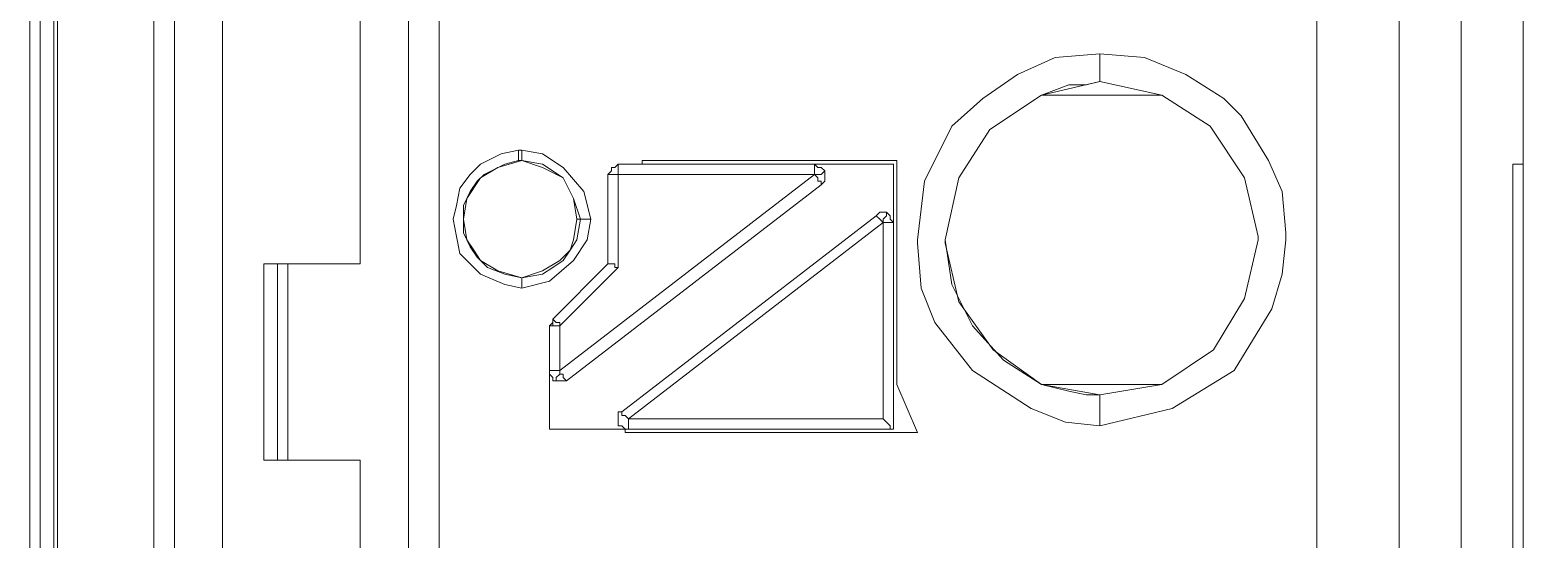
# Model space of a CAD drawing. Header units: centimetres. Extents: x -12.5 to 12.5, y -6.1 to 6.1.
# Drawn here: x -10.485 to -8.954, y 1.812 to 2.333 of the extents above; entities that cross this region are included whole.
import ezdxf

# ---------------------------------------------------------------- set-up
doc = ezdxf.new("R2010")
doc.units = ezdxf.units.CM
doc.header["$MEASUREMENT"] = 0
doc.layers.add('Camada 1', color=7, linetype='Continuous')

msp = doc.modelspace()

# ---------------------------------------------------------------- linework, layer by layer
at = {"layer": 'Camada 1', "lineweight": 9}
for points in [[(-10.48517, -3.75892), (-10.48517, -3.75892), (-10.48517, 3.74466), (-10.48517, 3.74466)], [(-10.47459, 3.72349), (-10.47459, 3.72349), (-10.47459, -3.73776), (-10.47459, -3.73776)], [(-10.45695, 3.66705), (-10.45695, 3.66705), (-10.45695, -3.68131), (-10.45695, -3.68131)], [(-10.35817, 3.66705), (-10.35817, 3.66705), (-10.35817, -3.68131), (-10.35817, -3.68131)], [(-10.337, -3.66015), (-10.337, -3.66015), (-10.337, 3.64588), (-10.337, 3.64588)], [(-10.28762, 3.64588), (-10.28762, 3.64588), (-10.28762, -3.66015), (-10.28762, -3.66015)], [(-10.1465, 2.94385), (-10.1465, 2.94385), (-10.1465, 2.09366), (-10.1465, 2.09366)], [(-10.1465, 2.94385), (-10.1465, 2.94385), (-10.1465, 2.18891), (-10.1465, 2.18891)], [(-8.95412, -0.22762), (-8.95412, -0.22762), (-8.95412, 2.94385), (-8.95412, 2.94385)], [(-8.95412, -0.22762), (-8.95412, -0.22762), (-8.95412, 2.94385), (-8.95412, 2.94385)], [(-9.16578, 2.91916), (-9.16578, 2.91916), (-9.16578, -0.21703), (-9.16578, -0.21703)], [(-10.46048, 2.44291), (-10.46048, 2.44291), (-10.46048, 1.54333), (-10.46048, 1.54333)], [(-10.09712, 2.41822), (-10.09712, 2.41822), (-10.09712, -0.21703), (-10.09712, -0.21703)], [(-10.06537, -0.21703), (-10.06537, -0.21703), (-10.06537, 2.41822), (-10.06537, 2.41822)], [(-9.08112, 2.41822), (-9.08112, 2.41822), (-9.08112, 1.9208), (-9.08112, 1.9208)], [(-9.01762, 2.41822), (-9.01762, 2.41822), (-9.01762, -0.21703), (-9.01762, -0.21703)], [(-9.01762, 2.01958), (-9.01762, 2.01958), (-9.01762, 2.41822), (-9.01762, 2.41822)], [(-9.32453, 2.26652), (-9.32453, 2.26652), (-9.448, 2.26652), (-9.448, 2.26652)], [(-9.98423, 2.19949), (-9.98423, 2.19949), (-9.9807, 2.19949), (-9.9807, 2.19949)], [(-9.9807, 2.19949), (-9.9807, 2.19949), (-9.9807, 2.19949), (-9.9807, 2.19949)], [(-9.88192, 2.19597), (-9.88192, 2.19597), (-9.88192, 2.19244), (-9.88192, 2.19244)], [(-9.68084, 2.19597), (-9.68084, 2.19597), (-9.88192, 2.19597), (-9.88192, 2.19597)], [(-9.59617, 2.19949), (-9.59617, 2.19949), (-9.85723, 2.19949), (-9.85723, 2.19949)], [(-9.85723, 2.19949), (-9.85723, 2.19949), (-9.85723, 2.19597), (-9.85723, 2.19597)], [(-9.85723, 2.19949), (-9.85723, 2.19949), (-9.85723, 2.19597), (-9.85723, 2.19597)], [(-9.68084, 2.19597), (-9.68084, 2.19597), (-9.5997, 2.19597), (-9.5997, 2.19597)], [(-9.5997, 2.19597), (-9.5997, 2.19597), (-9.5997, 2.13599), (-9.5997, 2.13599)], [(-9.5997, 2.19597), (-9.5997, 2.19597), (-9.5997, 1.92433), (-9.5997, 1.92433)], [(-9.59617, 1.97019), (-9.59617, 1.97019), (-9.59617, 2.19949), (-9.59617, 2.19949)], [(-8.9647, 2.19597), (-8.9647, 2.19597), (-8.95412, 2.19597), (-8.95412, 2.19597)], [(-8.9647, 1.66327), (-8.9647, 1.66327), (-8.9647, 2.19597), (-8.9647, 2.19597)], [(-10.1465, 2.18891), (-10.1465, 2.18891), (-10.1465, 2.09366), (-10.1465, 2.09366)], [(-9.68084, 2.18538), (-9.68084, 2.18538), (-9.94189, 1.9843), (-9.94189, 1.9843)], [(-9.93484, 1.97372), (-9.93484, 1.97372), (-9.67378, 2.1748), (-9.67378, 2.1748)], [(-9.93484, 1.97372), (-9.93484, 1.97372), (-9.67378, 2.1748), (-9.67378, 2.1748)], [(-9.8925, 2.18538), (-9.8925, 2.18538), (-9.8925, 2.09366), (-9.8925, 2.09366)], [(-9.88192, 2.09013), (-9.88192, 2.09013), (-9.88192, 2.18538), (-9.88192, 2.18538)], [(-9.88192, 2.18538), (-9.88192, 2.18538), (-9.68084, 2.18538), (-9.68084, 2.18538)], [(-10.04067, 2.13952), (-10.04067, 2.13952), (-10.04067, 2.13952), (-10.04067, 2.13952)], [(-9.92425, 2.13952), (-9.92425, 2.13952), (-9.92073, 2.13952), (-9.92073, 2.13952)], [(-9.61734, 2.14305), (-9.61734, 2.14305), (-9.87839, 1.94197), (-9.87839, 1.94197)], [(-9.87134, 1.93491), (-9.87134, 1.93491), (-9.61028, 2.13599), (-9.61028, 2.13599)], [(-9.61028, 2.13599), (-9.61028, 2.13599), (-9.61028, 1.93491), (-9.61028, 1.93491)], [(-9.5997, 2.13599), (-9.5997, 2.13599), (-9.5997, 1.92433), (-9.5997, 1.92433)], [(-9.5997, 2.13599), (-9.5997, 2.13599), (-9.5997, 2.13599), (-9.5997, 2.13599)], [(-9.54678, 2.11483), (-9.54678, 2.11483), (-9.54678, 2.11836), (-9.54678, 2.11836)], [(-9.54678, 2.11836), (-9.54678, 2.11836), (-9.54678, 2.11836), (-9.54678, 2.11836)], [(-9.22575, 2.12188), (-9.22575, 2.12188), (-9.22575, 2.11836), (-9.22575, 2.11836)], [(-10.1465, 2.09366), (-10.1465, 2.09366), (-10.24528, 2.09366), (-10.24528, 2.09366)], [(-10.24528, 1.89258), (-10.24528, 1.89258), (-10.24528, 2.09366), (-10.24528, 2.09366)], [(-10.23117, 1.89258), (-10.23117, 1.89258), (-10.23117, 2.09366), (-10.23117, 2.09366)], [(-10.22059, 1.89258), (-10.22059, 1.89258), (-10.22059, 2.09366), (-10.22059, 2.09366)], [(-10.1465, 2.09366), (-10.1465, 2.09366), (-10.1465, 2.09366), (-10.1465, 2.09366)], [(-9.8925, 2.09366), (-9.8925, 2.09366), (-9.94895, 2.03722), (-9.94895, 2.03722)], [(-9.94189, 2.03016), (-9.94189, 2.03016), (-9.88192, 2.09013), (-9.88192, 2.09013)], [(-9.9807, 2.07955), (-9.9807, 2.07955), (-9.9807, 2.07955), (-9.9807, 2.07955)], [(-9.94895, 2.03722), (-9.94895, 2.03722), (-9.94895, 2.03722), (-9.94895, 2.03722)], [(-9.95248, 2.03016), (-9.95248, 2.03016), (-9.95248, 1.9843), (-9.95248, 1.9843)], [(-9.94189, 1.9843), (-9.94189, 1.9843), (-9.94189, 2.03016), (-9.94189, 2.03016)], [(-9.95248, 1.92433), (-9.95248, 1.92433), (-9.95248, 1.9843), (-9.95248, 1.9843)], [(-9.575, 1.9208), (-9.575, 1.9208), (-9.59617, 1.97019), (-9.59617, 1.97019)], [(-9.448, 1.97019), (-9.448, 1.97019), (-9.32453, 1.97019), (-9.32453, 1.97019)], [(-9.88192, 1.93138), (-9.88192, 1.93138), (-9.88192, 1.93491), (-9.88192, 1.93491)], [(-9.61028, 1.93491), (-9.61028, 1.93491), (-9.87134, 1.93491), (-9.87134, 1.93491)], [(-9.87134, 1.92433), (-9.87134, 1.92433), (-9.95248, 1.92433), (-9.95248, 1.92433)], [(-9.87487, 1.92433), (-9.87487, 1.92433), (-9.87487, 1.9208), (-9.87487, 1.9208)], [(-9.87487, 1.92433), (-9.87487, 1.92433), (-9.87487, 1.9208), (-9.87487, 1.9208)], [(-9.87487, 1.9208), (-9.87487, 1.9208), (-9.575, 1.9208), (-9.575, 1.9208)], [(-9.5997, 1.92433), (-9.5997, 1.92433), (-9.87134, 1.92433), (-9.87134, 1.92433)], [(-9.08112, 1.9208), (-9.08112, 1.9208), (-9.08112, 1.41986), (-9.08112, 1.41986)], [(-9.01762, 1.51863), (-9.01762, 1.51863), (-9.01762, 1.9208), (-9.01762, 1.9208)], [(-10.1465, 1.89258), (-10.1465, 1.89258), (-10.24528, 1.89258), (-10.24528, 1.89258)], [(-10.1465, 1.89258), (-10.1465, 1.89258), (-10.1465, -0.22762), (-10.1465, -0.22762)], [(-10.1465, 1.89258), (-10.1465, 1.89258), (-10.1465, 1.80438), (-10.1465, 1.80438)], [(-10.1465, 1.89258), (-10.1465, 1.89258), (-10.1465, 1.89258), (-10.1465, 1.89258)]]:
    msp.add_open_spline(points, degree=3, dxfattribs=at)
for points, knots in [([(-9.38803, 2.30885), (-9.38803, 2.30885), (-9.43389, 2.30533), (-9.43389, 2.30533), (-9.43389, 2.30533), (-9.4727, 2.28769), (-9.4727, 2.28769), (-9.4727, 2.28769), (-9.50798, 2.26299), (-9.50798, 2.26299), (-9.50798, 2.26299), (-9.53973, 2.23477), (-9.53973, 2.23477), (-9.53973, 2.23477), (-9.56795, 2.17833), (-9.56795, 2.17833), (-9.56795, 2.17833), (-9.575, 2.11836), (-9.575, 2.11836)], [0, 0, 0, 0, 0.1666667, 0.1666667, 0.1666667, 0.3333333, 0.3333333, 0.3333333, 0.5, 0.5, 0.5, 0.6666667, 0.6666667, 0.6666667, 0.8333333, 0.8333333, 0.8333333, 1, 1, 1, 1]), ([(-9.19753, 2.12541), (-9.19753, 2.12541), (-9.20106, 2.16774), (-9.20106, 2.16774), (-9.20106, 2.16774), (-9.21517, 2.19949), (-9.21517, 2.19949), (-9.21517, 2.19949), (-9.24339, 2.24535), (-9.24339, 2.24535), (-9.24339, 2.24535), (-9.26103, 2.26299), (-9.26103, 2.26299), (-9.26103, 2.26299), (-9.29984, 2.28769), (-9.29984, 2.28769), (-9.29984, 2.28769), (-9.34217, 2.30533), (-9.34217, 2.30533), (-9.34217, 2.30533), (-9.38803, 2.30885), (-9.38803, 2.30885)], [0, 0, 0, 0, 0.1428571, 0.1428571, 0.1428571, 0.2857143, 0.2857143, 0.2857143, 0.4285714, 0.4285714, 0.4285714, 0.5714286, 0.5714286, 0.5714286, 0.7142857, 0.7142857, 0.7142857, 0.8571429, 0.8571429, 0.8571429, 1, 1, 1, 1]), ([(-9.38803, 2.30885), (-9.38803, 2.30885), (-9.38803, 2.30533), (-9.38803, 2.30533), (-9.38803, 2.30533), (-9.38803, 2.29827), (-9.38803, 2.29827), (-9.38803, 2.29827), (-9.38803, 2.29122), (-9.38803, 2.29122), (-9.38803, 2.29122), (-9.38803, 2.28769), (-9.38803, 2.28769), (-9.38803, 2.28769), (-9.38803, 2.28416), (-9.38803, 2.28416), (-9.38803, 2.28416), (-9.38803, 2.28063), (-9.38803, 2.28063)], [0, 0, 0, 0, 0.1666667, 0.1666667, 0.1666667, 0.3333333, 0.3333333, 0.3333333, 0.5, 0.5, 0.5, 0.6666667, 0.6666667, 0.6666667, 0.8333333, 0.8333333, 0.8333333, 1, 1, 1, 1]), ([(-9.54678, 2.11836), (-9.54678, 2.11836), (-9.53267, 2.18186), (-9.53267, 2.18186), (-9.53267, 2.18186), (-9.50092, 2.23124), (-9.50092, 2.23124), (-9.50092, 2.23124), (-9.448, 2.26652), (-9.448, 2.26652), (-9.448, 2.26652), (-9.38803, 2.28063), (-9.38803, 2.28063)], [0, 0, 0, 0, 0.25, 0.25, 0.25, 0.5, 0.5, 0.5, 0.75, 0.75, 0.75, 1, 1, 1, 1]), ([(-9.38803, 2.28063), (-9.38803, 2.28063), (-9.40214, 2.27711), (-9.40214, 2.27711), (-9.40214, 2.27711), (-9.41978, 2.27711), (-9.41978, 2.27711), (-9.41978, 2.27711), (-9.448, 2.26652), (-9.448, 2.26652)], [0, 0, 0, 0, 0.3333333, 0.3333333, 0.3333333, 0.6666667, 0.6666667, 0.6666667, 1, 1, 1, 1]), ([(-9.38803, 2.28063), (-9.38803, 2.28063), (-9.32453, 2.26652), (-9.32453, 2.26652), (-9.32453, 2.26652), (-9.27514, 2.23477), (-9.27514, 2.23477), (-9.27514, 2.23477), (-9.23987, 2.18186), (-9.23987, 2.18186), (-9.23987, 2.18186), (-9.22575, 2.12188), (-9.22575, 2.12188)], [0, 0, 0, 0, 0.25, 0.25, 0.25, 0.5, 0.5, 0.5, 0.75, 0.75, 0.75, 1, 1, 1, 1]), ([(-9.98423, 2.21008), (-9.98423, 2.21008), (-10.00187, 2.20655), (-10.00187, 2.20655), (-10.00187, 2.20655), (-10.02303, 2.19597), (-10.02303, 2.19597), (-10.02303, 2.19597), (-10.03362, 2.18538), (-10.03362, 2.18538), (-10.03362, 2.18538), (-10.0442, 2.17127), (-10.0442, 2.17127), (-10.0442, 2.17127), (-10.04773, 2.15363), (-10.04773, 2.15363), (-10.04773, 2.15363), (-10.05125, 2.13952), (-10.05125, 2.13952), (-10.05125, 2.13952), (-10.04773, 2.12188), (-10.04773, 2.12188), (-10.04773, 2.12188), (-10.0442, 2.10424), (-10.0442, 2.10424), (-10.0442, 2.10424), (-10.03362, 2.09366), (-10.03362, 2.09366), (-10.03362, 2.09366), (-10.02303, 2.08308), (-10.02303, 2.08308), (-10.02303, 2.08308), (-9.99834, 2.07249), (-9.99834, 2.07249), (-9.99834, 2.07249), (-9.9807, 2.06897), (-9.9807, 2.06897)], [0, 0, 0, 0, 0.0833333, 0.0833333, 0.0833333, 0.1666667, 0.1666667, 0.1666667, 0.25, 0.25, 0.25, 0.3333333, 0.3333333, 0.3333333, 0.4166667, 0.4166667, 0.4166667, 0.5, 0.5, 0.5, 0.5833333, 0.5833333, 0.5833333, 0.6666667, 0.6666667, 0.6666667, 0.75, 0.75, 0.75, 0.8333333, 0.8333333, 0.8333333, 0.9166667, 0.9166667, 0.9166667, 1, 1, 1, 1]), ([(-9.98423, 2.19949), (-9.98423, 2.19949), (-9.98423, 2.19949), (-9.98423, 2.19949), (-9.98423, 2.19949), (-9.98423, 2.20302), (-9.98423, 2.20302), (-9.98423, 2.20302), (-9.98423, 2.20655), (-9.98423, 2.20655), (-9.98423, 2.20655), (-9.98423, 2.21008), (-9.98423, 2.21008)], [0, 0, 0, 0, 0.25, 0.25, 0.25, 0.5, 0.5, 0.5, 0.75, 0.75, 0.75, 1, 1, 1, 1]), ([(-9.9807, 2.21008), (-9.9807, 2.21008), (-9.9807, 2.21008), (-9.9807, 2.21008), (-9.9807, 2.21008), (-9.98423, 2.21008), (-9.98423, 2.21008)], [0, 0, 0, 0, 0.5, 0.5, 0.5, 1, 1, 1, 1]), ([(-9.91014, 2.13952), (-9.91014, 2.13952), (-9.9172, 2.16774), (-9.9172, 2.16774), (-9.9172, 2.16774), (-9.93837, 2.19244), (-9.93837, 2.19244), (-9.93837, 2.19244), (-9.95953, 2.20655), (-9.95953, 2.20655), (-9.95953, 2.20655), (-9.9807, 2.21008), (-9.9807, 2.21008)], [0, 0, 0, 0, 0.25, 0.25, 0.25, 0.5, 0.5, 0.5, 0.75, 0.75, 0.75, 1, 1, 1, 1]), ([(-9.9807, 2.21008), (-9.9807, 2.21008), (-9.9807, 2.20655), (-9.9807, 2.20655), (-9.9807, 2.20655), (-9.9807, 2.20302), (-9.9807, 2.20302), (-9.9807, 2.20302), (-9.9807, 2.19949), (-9.9807, 2.19949)], [0, 0, 0, 0, 0.3333333, 0.3333333, 0.3333333, 0.6666667, 0.6666667, 0.6666667, 1, 1, 1, 1]), ([(-10.04067, 2.13952), (-10.04067, 2.13952), (-10.04067, 2.15363), (-10.04067, 2.15363), (-10.04067, 2.15363), (-10.03362, 2.16774), (-10.03362, 2.16774), (-10.03362, 2.16774), (-10.02656, 2.17833), (-10.02656, 2.17833), (-10.02656, 2.17833), (-10.0195, 2.18538), (-10.0195, 2.18538), (-10.0195, 2.18538), (-9.99834, 2.19597), (-9.99834, 2.19597), (-9.99834, 2.19597), (-9.98423, 2.19949), (-9.98423, 2.19949)], [0, 0, 0, 0, 0.1666667, 0.1666667, 0.1666667, 0.3333333, 0.3333333, 0.3333333, 0.5, 0.5, 0.5, 0.6666667, 0.6666667, 0.6666667, 0.8333333, 0.8333333, 0.8333333, 1, 1, 1, 1]), ([(-9.9807, 2.19949), (-9.9807, 2.19949), (-10.00539, 2.19244), (-10.00539, 2.19244), (-10.00539, 2.19244), (-10.02303, 2.18186), (-10.02303, 2.18186), (-10.02303, 2.18186), (-10.03714, 2.16069), (-10.03714, 2.16069), (-10.03714, 2.16069), (-10.04067, 2.13952), (-10.04067, 2.13952)], [0, 0, 0, 0, 0.25, 0.25, 0.25, 0.5, 0.5, 0.5, 0.75, 0.75, 0.75, 1, 1, 1, 1]), ([(-9.9807, 2.19949), (-9.9807, 2.19949), (-9.95953, 2.19597), (-9.95953, 2.19597), (-9.95953, 2.19597), (-9.93837, 2.18186), (-9.93837, 2.18186), (-9.93837, 2.18186), (-9.92778, 2.16069), (-9.92778, 2.16069), (-9.92778, 2.16069), (-9.92073, 2.13952), (-9.92073, 2.13952)], [0, 0, 0, 0, 0.25, 0.25, 0.25, 0.5, 0.5, 0.5, 0.75, 0.75, 0.75, 1, 1, 1, 1]), ([(-9.92425, 2.13952), (-9.92425, 2.13952), (-9.92778, 2.16069), (-9.92778, 2.16069), (-9.92778, 2.16069), (-9.93837, 2.18186), (-9.93837, 2.18186), (-9.93837, 2.18186), (-9.95953, 2.19244), (-9.95953, 2.19244), (-9.95953, 2.19244), (-9.9807, 2.19949), (-9.9807, 2.19949)], [0, 0, 0, 0, 0.25, 0.25, 0.25, 0.5, 0.5, 0.5, 0.75, 0.75, 0.75, 1, 1, 1, 1]), ([(-9.8925, 2.18538), (-9.8925, 2.18538), (-9.88898, 2.18891), (-9.88898, 2.18891), (-9.88898, 2.18891), (-9.88898, 2.19244), (-9.88898, 2.19244), (-9.88898, 2.19244), (-9.88545, 2.19244), (-9.88545, 2.19244), (-9.88545, 2.19244), (-9.88192, 2.19597), (-9.88192, 2.19597)], [0, 0, 0, 0, 0.25, 0.25, 0.25, 0.5, 0.5, 0.5, 0.75, 0.75, 0.75, 1, 1, 1, 1]), ([(-9.88192, 2.19244), (-9.88192, 2.19244), (-9.88192, 2.18891), (-9.88192, 2.18891), (-9.88192, 2.18891), (-9.88192, 2.18538), (-9.88192, 2.18538)], [0, 0, 0, 0, 0.5, 0.5, 0.5, 1, 1, 1, 1]), ([(-9.68084, 2.18538), (-9.68084, 2.18538), (-9.68084, 2.18891), (-9.68084, 2.18891), (-9.68084, 2.18891), (-9.68084, 2.19244), (-9.68084, 2.19244), (-9.68084, 2.19244), (-9.68084, 2.19597), (-9.68084, 2.19597)], [0, 0, 0, 0, 0.3333333, 0.3333333, 0.3333333, 0.6666667, 0.6666667, 0.6666667, 1, 1, 1, 1]), ([(-9.68084, 2.19597), (-9.68084, 2.19597), (-9.67731, 2.19244), (-9.67731, 2.19244), (-9.67731, 2.19244), (-9.67378, 2.19244), (-9.67378, 2.19244), (-9.67378, 2.19244), (-9.67025, 2.18891), (-9.67025, 2.18891)], [0, 0, 0, 0, 0.3333333, 0.3333333, 0.3333333, 0.6666667, 0.6666667, 0.6666667, 1, 1, 1, 1]), ([(-9.8925, 2.18538), (-9.8925, 2.18538), (-9.88898, 2.18538), (-9.88898, 2.18538), (-9.88898, 2.18538), (-9.88545, 2.18538), (-9.88545, 2.18538), (-9.88545, 2.18538), (-9.88192, 2.18538), (-9.88192, 2.18538)], [0, 0, 0, 0, 0.3333333, 0.3333333, 0.3333333, 0.6666667, 0.6666667, 0.6666667, 1, 1, 1, 1]), ([(-9.67025, 2.18891), (-9.67025, 2.18891), (-9.67025, 2.18891), (-9.67025, 2.18891), (-9.67025, 2.18891), (-9.67378, 2.18538), (-9.67378, 2.18538), (-9.67378, 2.18538), (-9.67731, 2.18538), (-9.67731, 2.18538), (-9.67731, 2.18538), (-9.68084, 2.18538), (-9.68084, 2.18538)], [0, 0, 0, 0, 0.25, 0.25, 0.25, 0.5, 0.5, 0.5, 0.75, 0.75, 0.75, 1, 1, 1, 1]), ([(-9.68084, 2.18538), (-9.68084, 2.18538), (-9.67731, 2.18186), (-9.67731, 2.18186), (-9.67731, 2.18186), (-9.67731, 2.17833), (-9.67731, 2.17833), (-9.67731, 2.17833), (-9.67378, 2.17833), (-9.67378, 2.17833), (-9.67378, 2.17833), (-9.67378, 2.1748), (-9.67378, 2.1748)], [0, 0, 0, 0, 0.25, 0.25, 0.25, 0.5, 0.5, 0.5, 0.75, 0.75, 0.75, 1, 1, 1, 1]), ([(-9.67025, 2.18891), (-9.67025, 2.18891), (-9.67025, 2.18538), (-9.67025, 2.18538), (-9.67025, 2.18538), (-9.67025, 2.18186), (-9.67025, 2.18186), (-9.67025, 2.18186), (-9.67025, 2.17833), (-9.67025, 2.17833), (-9.67025, 2.17833), (-9.67378, 2.1748), (-9.67378, 2.1748)], [0, 0, 0, 0, 0.25, 0.25, 0.25, 0.5, 0.5, 0.5, 0.75, 0.75, 0.75, 1, 1, 1, 1]), ([(-9.61734, 2.14305), (-9.61734, 2.14305), (-9.61381, 2.14658), (-9.61381, 2.14658), (-9.61381, 2.14658), (-9.61028, 2.14658), (-9.61028, 2.14658), (-9.61028, 2.14658), (-9.60675, 2.14658), (-9.60675, 2.14658)], [0, 0, 0, 0, 0.3333333, 0.3333333, 0.3333333, 0.6666667, 0.6666667, 0.6666667, 1, 1, 1, 1]), ([(-9.60675, 2.14658), (-9.60675, 2.14658), (-9.60675, 2.14658), (-9.60675, 2.14658), (-9.60675, 2.14658), (-9.60675, 2.14305), (-9.60675, 2.14305), (-9.60675, 2.14305), (-9.61028, 2.13952), (-9.61028, 2.13952), (-9.61028, 2.13952), (-9.61028, 2.13599), (-9.61028, 2.13599)], [0, 0, 0, 0, 0.25, 0.25, 0.25, 0.5, 0.5, 0.5, 0.75, 0.75, 0.75, 1, 1, 1, 1]), ([(-9.5997, 2.13599), (-9.5997, 2.13599), (-9.60323, 2.13952), (-9.60323, 2.13952), (-9.60323, 2.13952), (-9.60323, 2.14305), (-9.60323, 2.14305), (-9.60323, 2.14305), (-9.60675, 2.14658), (-9.60675, 2.14658), (-9.60675, 2.14658), (-9.61028, 2.14658), (-9.61028, 2.14658)], [0, 0, 0, 0, 0.25, 0.25, 0.25, 0.5, 0.5, 0.5, 0.75, 0.75, 0.75, 1, 1, 1, 1]), ([(-9.60675, 2.14658), (-9.60675, 2.14658), (-9.60323, 2.14305), (-9.60323, 2.14305), (-9.60323, 2.14305), (-9.60323, 2.13952), (-9.60323, 2.13952), (-9.60323, 2.13952), (-9.5997, 2.13599), (-9.5997, 2.13599)], [0, 0, 0, 0, 0.3333333, 0.3333333, 0.3333333, 0.6666667, 0.6666667, 0.6666667, 1, 1, 1, 1]), ([(-9.9807, 2.07955), (-9.9807, 2.07955), (-9.99834, 2.08308), (-9.99834, 2.08308), (-9.99834, 2.08308), (-10.01598, 2.09013), (-10.01598, 2.09013), (-10.01598, 2.09013), (-10.02656, 2.10072), (-10.02656, 2.10072), (-10.02656, 2.10072), (-10.03362, 2.1113), (-10.03362, 2.1113), (-10.03362, 2.1113), (-10.04067, 2.12541), (-10.04067, 2.12541), (-10.04067, 2.12541), (-10.04067, 2.13952), (-10.04067, 2.13952)], [0, 0, 0, 0, 0.1666667, 0.1666667, 0.1666667, 0.3333333, 0.3333333, 0.3333333, 0.5, 0.5, 0.5, 0.6666667, 0.6666667, 0.6666667, 0.8333333, 0.8333333, 0.8333333, 1, 1, 1, 1]), ([(-10.04067, 2.13952), (-10.04067, 2.13952), (-10.03714, 2.11836), (-10.03714, 2.11836), (-10.03714, 2.11836), (-10.03009, 2.10777), (-10.03009, 2.10777), (-10.03009, 2.10777), (-10.02303, 2.09719), (-10.02303, 2.09719), (-10.02303, 2.09719), (-10.00539, 2.0866), (-10.00539, 2.0866), (-10.00539, 2.0866), (-9.9807, 2.07955), (-9.9807, 2.07955), (-9.9807, 2.07955), (-9.95953, 2.0866), (-9.95953, 2.0866), (-9.95953, 2.0866), (-9.94189, 2.09719), (-9.94189, 2.09719), (-9.94189, 2.09719), (-9.93131, 2.10777), (-9.93131, 2.10777), (-9.93131, 2.10777), (-9.92778, 2.11836), (-9.92778, 2.11836), (-9.92778, 2.11836), (-9.92425, 2.13952), (-9.92425, 2.13952)], [0, 0, 0, 0, 0.1, 0.1, 0.1, 0.2, 0.2, 0.2, 0.3, 0.3, 0.3, 0.4, 0.4, 0.4, 0.5, 0.5, 0.5, 0.6, 0.6, 0.6, 0.7, 0.7, 0.7, 0.8, 0.8, 0.8, 0.9, 0.9, 0.9, 1, 1, 1, 1]), ([(-9.9807, 2.06897), (-9.9807, 2.06897), (-9.95248, 2.07602), (-9.95248, 2.07602), (-9.95248, 2.07602), (-9.92778, 2.09719), (-9.92778, 2.09719), (-9.92778, 2.09719), (-9.91367, 2.11836), (-9.91367, 2.11836), (-9.91367, 2.11836), (-9.91014, 2.13952), (-9.91014, 2.13952)], [0, 0, 0, 0, 0.25, 0.25, 0.25, 0.5, 0.5, 0.5, 0.75, 0.75, 0.75, 1, 1, 1, 1]), ([(-9.92073, 2.13952), (-9.92073, 2.13952), (-9.92425, 2.11836), (-9.92425, 2.11836), (-9.92425, 2.11836), (-9.93131, 2.10777), (-9.93131, 2.10777), (-9.93131, 2.10777), (-9.93837, 2.09719), (-9.93837, 2.09719), (-9.93837, 2.09719), (-9.94895, 2.09013), (-9.94895, 2.09013), (-9.94895, 2.09013), (-9.95953, 2.08308), (-9.95953, 2.08308), (-9.95953, 2.08308), (-9.9807, 2.07955), (-9.9807, 2.07955)], [0, 0, 0, 0, 0.1666667, 0.1666667, 0.1666667, 0.3333333, 0.3333333, 0.3333333, 0.5, 0.5, 0.5, 0.6666667, 0.6666667, 0.6666667, 0.8333333, 0.8333333, 0.8333333, 1, 1, 1, 1]), ([(-9.92073, 2.13952), (-9.92073, 2.13952), (-9.92073, 2.13952), (-9.92073, 2.13952), (-9.92073, 2.13952), (-9.9172, 2.13952), (-9.9172, 2.13952), (-9.9172, 2.13952), (-9.91367, 2.13952), (-9.91367, 2.13952), (-9.91367, 2.13952), (-9.91014, 2.13952), (-9.91014, 2.13952)], [0, 0, 0, 0, 0.25, 0.25, 0.25, 0.5, 0.5, 0.5, 0.75, 0.75, 0.75, 1, 1, 1, 1]), ([(-9.61734, 2.14305), (-9.61734, 2.14305), (-9.61734, 2.14305), (-9.61734, 2.14305), (-9.61734, 2.14305), (-9.61381, 2.13952), (-9.61381, 2.13952), (-9.61381, 2.13952), (-9.61028, 2.13599), (-9.61028, 2.13599)], [0, 0, 0, 0, 0.3333333, 0.3333333, 0.3333333, 0.6666667, 0.6666667, 0.6666667, 1, 1, 1, 1]), ([(-9.5997, 2.13599), (-9.5997, 2.13599), (-9.60323, 2.13599), (-9.60323, 2.13599), (-9.60323, 2.13599), (-9.60675, 2.13599), (-9.60675, 2.13599), (-9.60675, 2.13599), (-9.61028, 2.13599), (-9.61028, 2.13599)], [0, 0, 0, 0, 0.3333333, 0.3333333, 0.3333333, 0.6666667, 0.6666667, 0.6666667, 1, 1, 1, 1]), ([(-9.575, 2.11836), (-9.575, 2.11836), (-9.575, 2.11836), (-9.575, 2.11836), (-9.575, 2.11836), (-9.575, 2.11483), (-9.575, 2.11483)], [0, 0, 0, 0, 0.5, 0.5, 0.5, 1, 1, 1, 1]), ([(-9.575, 2.11483), (-9.575, 2.11483), (-9.57148, 2.06897), (-9.57148, 2.06897), (-9.57148, 2.06897), (-9.55737, 2.03369), (-9.55737, 2.03369), (-9.55737, 2.03369), (-9.51856, 1.9843), (-9.51856, 1.9843), (-9.51856, 1.9843), (-9.45859, 1.94549), (-9.45859, 1.94549), (-9.45859, 1.94549), (-9.42331, 1.93138), (-9.42331, 1.93138), (-9.42331, 1.93138), (-9.38803, 1.92785), (-9.38803, 1.92785)], [0, 0, 0, 0, 0.1666667, 0.1666667, 0.1666667, 0.3333333, 0.3333333, 0.3333333, 0.5, 0.5, 0.5, 0.6666667, 0.6666667, 0.6666667, 0.8333333, 0.8333333, 0.8333333, 1, 1, 1, 1]), ([(-9.54678, 2.11836), (-9.54678, 2.11836), (-9.53973, 2.07249), (-9.53973, 2.07249), (-9.53973, 2.07249), (-9.51856, 2.03016), (-9.51856, 2.03016), (-9.51856, 2.03016), (-9.48681, 1.99488), (-9.48681, 1.99488), (-9.48681, 1.99488), (-9.448, 1.97019), (-9.448, 1.97019)], [0, 0, 0, 0, 0.25, 0.25, 0.25, 0.5, 0.5, 0.5, 0.75, 0.75, 0.75, 1, 1, 1, 1]), ([(-9.38803, 1.95961), (-9.38803, 1.95961), (-9.448, 1.97019), (-9.448, 1.97019), (-9.448, 1.97019), (-9.49739, 2.00547), (-9.49739, 2.00547), (-9.49739, 2.00547), (-9.53267, 2.05486), (-9.53267, 2.05486), (-9.53267, 2.05486), (-9.54678, 2.11483), (-9.54678, 2.11483)], [0, 0, 0, 0, 0.25, 0.25, 0.25, 0.5, 0.5, 0.5, 0.75, 0.75, 0.75, 1, 1, 1, 1]), ([(-9.38803, 1.92785), (-9.38803, 1.92785), (-9.31395, 1.94549), (-9.31395, 1.94549), (-9.31395, 1.94549), (-9.25045, 1.9843), (-9.25045, 1.9843), (-9.25045, 1.9843), (-9.21164, 2.0478), (-9.21164, 2.0478), (-9.21164, 2.0478), (-9.20106, 2.08308), (-9.20106, 2.08308), (-9.20106, 2.08308), (-9.19753, 2.11836), (-9.19753, 2.11836)], [0, 0, 0, 0, 0.2, 0.2, 0.2, 0.4, 0.4, 0.4, 0.6, 0.6, 0.6, 0.8, 0.8, 0.8, 1, 1, 1, 1]), ([(-9.22575, 2.11836), (-9.22575, 2.11836), (-9.23987, 2.05838), (-9.23987, 2.05838), (-9.23987, 2.05838), (-9.27162, 2.00547), (-9.27162, 2.00547), (-9.27162, 2.00547), (-9.32453, 1.97019), (-9.32453, 1.97019), (-9.32453, 1.97019), (-9.38803, 1.95961), (-9.38803, 1.95961)], [0, 0, 0, 0, 0.25, 0.25, 0.25, 0.5, 0.5, 0.5, 0.75, 0.75, 0.75, 1, 1, 1, 1]), ([(-9.19753, 2.11836), (-9.19753, 2.11836), (-9.19753, 2.12188), (-9.19753, 2.12188), (-9.19753, 2.12188), (-9.19753, 2.12541), (-9.19753, 2.12541)], [0, 0, 0, 0, 0.5, 0.5, 0.5, 1, 1, 1, 1]), ([(-9.8925, 2.09366), (-9.8925, 2.09366), (-9.8925, 2.09366), (-9.8925, 2.09366), (-9.8925, 2.09366), (-9.88898, 2.09366), (-9.88898, 2.09366), (-9.88898, 2.09366), (-9.88545, 2.09366), (-9.88545, 2.09366), (-9.88545, 2.09366), (-9.88545, 2.09013), (-9.88545, 2.09013), (-9.88545, 2.09013), (-9.88192, 2.09013), (-9.88192, 2.09013)], [0, 0, 0, 0, 0.2, 0.2, 0.2, 0.4, 0.4, 0.4, 0.6, 0.6, 0.6, 0.8, 0.8, 0.8, 1, 1, 1, 1]), ([(-9.9807, 2.07955), (-9.9807, 2.07955), (-9.9807, 2.07955), (-9.9807, 2.07955), (-9.9807, 2.07955), (-9.9807, 2.07602), (-9.9807, 2.07602), (-9.9807, 2.07602), (-9.9807, 2.07249), (-9.9807, 2.07249), (-9.9807, 2.07249), (-9.9807, 2.06897), (-9.9807, 2.06897)], [0, 0, 0, 0, 0.25, 0.25, 0.25, 0.5, 0.5, 0.5, 0.75, 0.75, 0.75, 1, 1, 1, 1]), ([(-9.95248, 2.03016), (-9.95248, 2.03016), (-9.94895, 2.03369), (-9.94895, 2.03369), (-9.94895, 2.03369), (-9.94895, 2.03722), (-9.94895, 2.03722)], [0, 0, 0, 0, 0.5, 0.5, 0.5, 1, 1, 1, 1]), ([(-9.94189, 2.03016), (-9.94189, 2.03016), (-9.94189, 2.03369), (-9.94189, 2.03369), (-9.94189, 2.03369), (-9.94542, 2.03369), (-9.94542, 2.03369), (-9.94542, 2.03369), (-9.94895, 2.03722), (-9.94895, 2.03722)], [0, 0, 0, 0, 0.3333333, 0.3333333, 0.3333333, 0.6666667, 0.6666667, 0.6666667, 1, 1, 1, 1]), ([(-9.94895, 2.03722), (-9.94895, 2.03722), (-9.94895, 2.03369), (-9.94895, 2.03369), (-9.94895, 2.03369), (-9.94895, 2.03016), (-9.94895, 2.03016)], [0, 0, 0, 0, 0.5, 0.5, 0.5, 1, 1, 1, 1]), ([(-9.94895, 2.03016), (-9.94895, 2.03016), (-9.94895, 2.03016), (-9.94895, 2.03016), (-9.94895, 2.03016), (-9.95248, 2.03016), (-9.95248, 2.03016)], [0, 0, 0, 0, 0.5, 0.5, 0.5, 1, 1, 1, 1]), ([(-9.94189, 2.03016), (-9.94189, 2.03016), (-9.94542, 2.03016), (-9.94542, 2.03016), (-9.94542, 2.03016), (-9.94895, 2.03016), (-9.94895, 2.03016)], [0, 0, 0, 0, 0.5, 0.5, 0.5, 1, 1, 1, 1]), ([(-9.01762, 2.01958), (-9.01762, 2.01958), (-9.01762, 1.96313), (-9.01762, 1.96313), (-9.01762, 1.96313), (-9.01762, 1.9208), (-9.01762, 1.9208)], [0, 0, 0, 0, 0.5, 0.5, 0.5, 1, 1, 1, 1]), ([(-9.95248, 1.9843), (-9.95248, 1.9843), (-9.94895, 1.9843), (-9.94895, 1.9843), (-9.94895, 1.9843), (-9.94542, 1.9843), (-9.94542, 1.9843), (-9.94542, 1.9843), (-9.94189, 1.9843), (-9.94189, 1.9843)], [0, 0, 0, 0, 0.3333333, 0.3333333, 0.3333333, 0.6666667, 0.6666667, 0.6666667, 1, 1, 1, 1]), ([(-9.94542, 1.97372), (-9.94542, 1.97372), (-9.94895, 1.97372), (-9.94895, 1.97372), (-9.94895, 1.97372), (-9.94895, 1.97724), (-9.94895, 1.97724), (-9.94895, 1.97724), (-9.95248, 1.98077), (-9.95248, 1.98077), (-9.95248, 1.98077), (-9.95248, 1.9843), (-9.95248, 1.9843)], [0, 0, 0, 0, 0.25, 0.25, 0.25, 0.5, 0.5, 0.5, 0.75, 0.75, 0.75, 1, 1, 1, 1]), ([(-9.94542, 1.97372), (-9.94542, 1.97372), (-9.94542, 1.97372), (-9.94542, 1.97372), (-9.94542, 1.97372), (-9.94542, 1.97724), (-9.94542, 1.97724), (-9.94542, 1.97724), (-9.94189, 1.98077), (-9.94189, 1.98077), (-9.94189, 1.98077), (-9.94189, 1.9843), (-9.94189, 1.9843)], [0, 0, 0, 0, 0.25, 0.25, 0.25, 0.5, 0.5, 0.5, 0.75, 0.75, 0.75, 1, 1, 1, 1]), ([(-9.93484, 1.97372), (-9.93484, 1.97372), (-9.93484, 1.97372), (-9.93484, 1.97372), (-9.93484, 1.97372), (-9.93837, 1.97724), (-9.93837, 1.97724), (-9.93837, 1.97724), (-9.93837, 1.98077), (-9.93837, 1.98077), (-9.93837, 1.98077), (-9.94189, 1.98077), (-9.94189, 1.98077), (-9.94189, 1.98077), (-9.94189, 1.9843), (-9.94189, 1.9843)], [0, 0, 0, 0, 0.2, 0.2, 0.2, 0.4, 0.4, 0.4, 0.6, 0.6, 0.6, 0.8, 0.8, 0.8, 1, 1, 1, 1]), ([(-9.93484, 1.97372), (-9.93484, 1.97372), (-9.93837, 1.97372), (-9.93837, 1.97372), (-9.93837, 1.97372), (-9.94189, 1.97372), (-9.94189, 1.97372), (-9.94189, 1.97372), (-9.94542, 1.97372), (-9.94542, 1.97372)], [0, 0, 0, 0, 0.3333333, 0.3333333, 0.3333333, 0.6666667, 0.6666667, 0.6666667, 1, 1, 1, 1]), ([(-9.94189, 1.97372), (-9.94189, 1.97372), (-9.94189, 1.97372), (-9.94189, 1.97372), (-9.94189, 1.97372), (-9.93837, 1.97372), (-9.93837, 1.97372), (-9.93837, 1.97372), (-9.93484, 1.97372), (-9.93484, 1.97372)], [0, 0, 0, 0, 0.3333333, 0.3333333, 0.3333333, 0.6666667, 0.6666667, 0.6666667, 1, 1, 1, 1]), ([(-9.448, 1.97019), (-9.448, 1.97019), (-9.41978, 1.96313), (-9.41978, 1.96313), (-9.41978, 1.96313), (-9.40214, 1.95961), (-9.40214, 1.95961), (-9.40214, 1.95961), (-9.38803, 1.95961), (-9.38803, 1.95961)], [0, 0, 0, 0, 0.3333333, 0.3333333, 0.3333333, 0.6666667, 0.6666667, 0.6666667, 1, 1, 1, 1]), ([(-9.38803, 1.92785), (-9.38803, 1.92785), (-9.38803, 1.93491), (-9.38803, 1.93491), (-9.38803, 1.93491), (-9.38803, 1.94197), (-9.38803, 1.94197), (-9.38803, 1.94197), (-9.38803, 1.94549), (-9.38803, 1.94549), (-9.38803, 1.94549), (-9.38803, 1.94902), (-9.38803, 1.94902), (-9.38803, 1.94902), (-9.38803, 1.95608), (-9.38803, 1.95608), (-9.38803, 1.95608), (-9.38803, 1.95961), (-9.38803, 1.95961)], [0, 0, 0, 0, 0.1666667, 0.1666667, 0.1666667, 0.3333333, 0.3333333, 0.3333333, 0.5, 0.5, 0.5, 0.6666667, 0.6666667, 0.6666667, 0.8333333, 0.8333333, 0.8333333, 1, 1, 1, 1]), ([(-9.87839, 1.94197), (-9.87839, 1.94197), (-9.88192, 1.94197), (-9.88192, 1.94197), (-9.88192, 1.94197), (-9.88192, 1.93844), (-9.88192, 1.93844), (-9.88192, 1.93844), (-9.88192, 1.93491), (-9.88192, 1.93491)], [0, 0, 0, 0, 0.3333333, 0.3333333, 0.3333333, 0.6666667, 0.6666667, 0.6666667, 1, 1, 1, 1]), ([(-9.87134, 1.92433), (-9.87134, 1.92433), (-9.87487, 1.92433), (-9.87487, 1.92433), (-9.87487, 1.92433), (-9.87839, 1.92785), (-9.87839, 1.92785), (-9.87839, 1.92785), (-9.88192, 1.92785), (-9.88192, 1.92785), (-9.88192, 1.92785), (-9.88192, 1.93138), (-9.88192, 1.93138)], [0, 0, 0, 0, 0.25, 0.25, 0.25, 0.5, 0.5, 0.5, 0.75, 0.75, 0.75, 1, 1, 1, 1]), ([(-9.87839, 1.94197), (-9.87839, 1.94197), (-9.87839, 1.94197), (-9.87839, 1.94197), (-9.87839, 1.94197), (-9.87839, 1.93844), (-9.87839, 1.93844), (-9.87839, 1.93844), (-9.87487, 1.93844), (-9.87487, 1.93844), (-9.87487, 1.93844), (-9.87134, 1.93491), (-9.87134, 1.93491)], [0, 0, 0, 0, 0.25, 0.25, 0.25, 0.5, 0.5, 0.5, 0.75, 0.75, 0.75, 1, 1, 1, 1]), ([(-9.87134, 1.93491), (-9.87134, 1.93491), (-9.87134, 1.93138), (-9.87134, 1.93138), (-9.87134, 1.93138), (-9.87134, 1.92785), (-9.87134, 1.92785), (-9.87134, 1.92785), (-9.87134, 1.92433), (-9.87134, 1.92433)], [0, 0, 0, 0, 0.3333333, 0.3333333, 0.3333333, 0.6666667, 0.6666667, 0.6666667, 1, 1, 1, 1]), ([(-9.5997, 1.92433), (-9.5997, 1.92433), (-9.60323, 1.92433), (-9.60323, 1.92433), (-9.60323, 1.92433), (-9.60323, 1.92785), (-9.60323, 1.92785), (-9.60323, 1.92785), (-9.60675, 1.93138), (-9.60675, 1.93138), (-9.60675, 1.93138), (-9.61028, 1.93491), (-9.61028, 1.93491)], [0, 0, 0, 0, 0.25, 0.25, 0.25, 0.5, 0.5, 0.5, 0.75, 0.75, 0.75, 1, 1, 1, 1])]:
    msp.add_open_spline(points, degree=3, knots=knots, dxfattribs=at)

doc.saveas('drawing.dxf')
